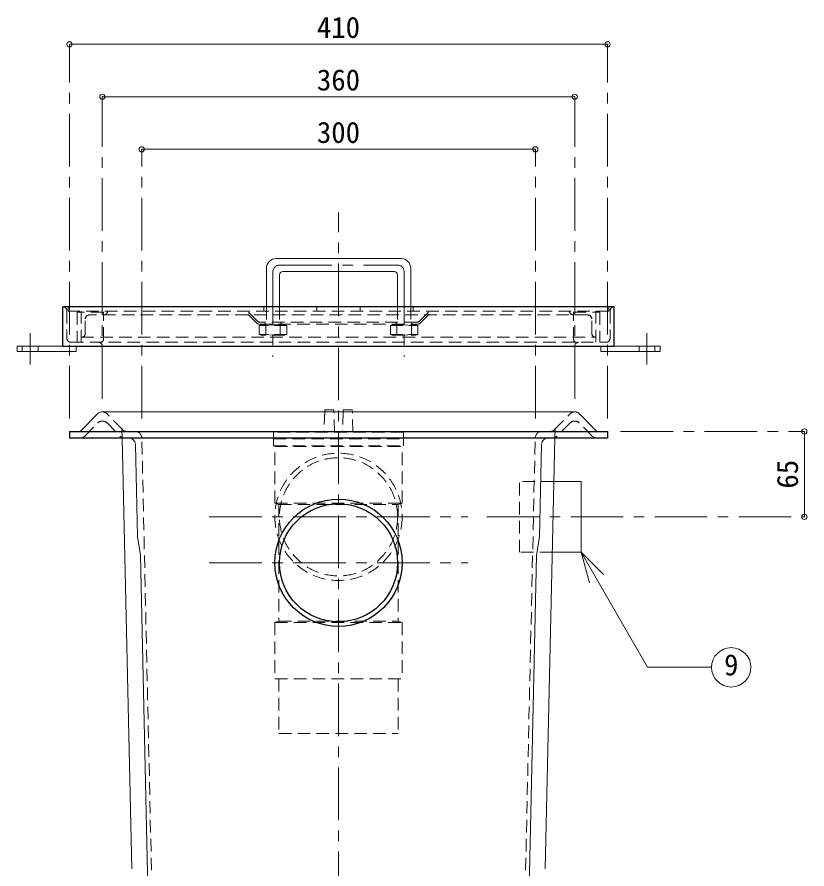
# Model space of a CAD drawing. Units: millimetres at full size, sheet at 1:8; some dimension numbers follow another scale. Extents: x -1685 to 1555, y -1115 to 1133.
# Drawn here: x 65 to 667, y -674 to -25 of the extents above; entities that cross this region are included whole.
import ezdxf
from ezdxf.enums import TextEntityAlignment as Align

# ---------------------------------------------------------------- set-up
doc = ezdxf.new("R2010")
doc.units = ezdxf.units.MM
doc.header["$LTSCALE"] = 8
doc.header["$PDMODE"] = 32
doc.header["$PDSIZE"] = 4
doc.linetypes.add('CHAIN1', pattern=[8, 5, -1, 1, -1])
doc.linetypes.add('DASHED1', pattern=[1.8, 1.2, -0.6])
doc.layers.add('0-0_ﾚｲﾔ1', color=4, linetype='Continuous', lineweight=9)
doc.styles.add('ＭＳ ゴシック', font='')
doc.styles.get('ＭＳ ゴシック').set_extended_font_data('MS Gothic')

msp = doc.modelspace()

# ---------------------------------------------------------------- linework, layer by layer
at = {"layer": '0-0_ﾚｲﾔ1'}
for p, q in [((105.424, -45.982), (515.424, -45.982)), ((490.424, -85.982), (130.424, -85.982)), ((160.424, -125.982), (460.424, -125.982)), ((262.924, -209.182), (357.924, -209.182)), ((255.424, -216.682), (255.424, -245.982)), ((267.924, -219.182), (352.924, -219.182)), ((365.424, -216.682), (365.424, -245.982)), ((265.424, -221.682), (265.424, -245.982)), ((355.424, -221.682), (355.424, -245.982)), ((100.424, -275.982), (65.424, -275.982)), ((65.424, -279.982), (65.424, -275.982)), ((110.424, -279.982), (110.424, -275.982)), ((510.424, -279.982), (510.424, -275.982)), ((520.424, -275.982), (555.424, -275.982)), ((555.424, -279.982), (555.424, -275.982)), ((110.424, -279.982), (65.424, -279.982)), ((510.424, -279.982), (555.424, -279.982)), ((299.924, -324.482), (299.88, -325.982)), ((306.924, -324.482), (299.924, -324.482)), ((306.968, -325.982), (306.924, -324.482)), ((313.924, -324.482), (313.88, -325.982)), ((320.924, -324.482), (313.924, -324.482)), ((320.968, -325.982), (320.924, -324.482)), ((665.424, -340.982), (665.424, -405.982)), ((152.826, -674.253), (145.531, -345.982)), ((468.021, -674.253), (475.316, -345.982)), ((474.583, -378.982), (495.379, -378.982)), ((495.379, -432.982), (495.379, -378.982)), ((473.383, -432.982), (495.379, -432.982))]:
    msp.add_line(p, q, dxfattribs=at)
at = {"layer": '0-0_ﾚｲﾔ1', "linetype": 'CHAIN1'}
for p, q in [((105.424, -330.982), (105.424, -45.982)), ((515.424, -330.982), (515.424, -45.982)), ((130.424, -315.982), (130.424, -85.982)), ((490.424, -315.982), (490.424, -85.982)), ((160.424, -330.982), (160.424, -125.982)), ((460.424, -330.982), (460.424, -125.982)), ((310.424, -828.982), (310.424, -174.182)), ((265.424, -214.182), (355.424, -214.182)), ((260.424, -219.182), (260.424, -284.182)), ((360.424, -219.182), (360.424, -284.182)), ((75.424, -265.982), (75.424, -289.982)), ((545.424, -265.982), (545.424, -289.982)), ((525.424, -340.982), (665.424, -340.982)), ((211.924, -405.982), (408.924, -405.982)), ((423.379, -405.982), (665.424, -405.982)), ((211.924, -440.982), (408.924, -440.982))]:
    msp.add_line(p, q, dxfattribs=at)
at = {"layer": '0-0_ﾚｲﾔ1', "color": 5, "lineweight": 25}
for p, q in [((100.424, -275.982), (100.424, -245.982)), ((520.424, -245.982), (100.424, -245.982)), ((520.424, -275.982), (520.424, -245.982)), ((100.424, -275.982), (520.424, -275.982)), ((105.424, -340.982), (515.424, -340.982)), ((105.424, -340.982), (105.424, -345.982)), ((515.424, -340.982), (515.424, -345.982)), ((515.424, -345.982), (105.424, -345.982))]:
    msp.add_line(p, q, dxfattribs=at)
at = {"layer": '0-0_ﾚｲﾔ1', "linetype": 'DASHED1'}
for p, q in [((104.424, -245.982), (104.424, -249.182)), ((253.424, -245.982), (253.424, -249.182)), ((255.424, -245.982), (255.424, -259.682)), ((265.424, -245.982), (265.424, -259.682)), ((293.841, -245.982), (293.841, -249.182)), ((327.007, -245.982), (327.007, -249.182)), ((355.424, -245.982), (355.424, -259.682)), ((365.424, -245.982), (365.424, -259.682)), ((367.424, -245.982), (367.424, -249.182)), ((516.424, -245.982), (516.424, -249.182)), ((516.424, -249.182), (104.424, -249.182)), ((131.224, -249.982), (111.224, -249.982)), ((111.224, -249.982), (111.224, -272.982)), ((114.424, -249.182), (114.424, -272.982)), ((500.424, -252.182), (120.424, -252.182)), ((131.224, -270.982), (131.224, -249.982)), ((248.045, -258.303), (238.924, -249.182)), ((248.666, -256.803), (241.045, -249.182)), ((372.181, -256.803), (379.802, -249.182)), ((372.802, -258.303), (381.924, -249.182)), ((489.624, -270.982), (489.624, -249.982)), ((506.424, -249.182), (506.424, -272.982)), ((117.424, -266.182), (117.424, -255.182)), ((250.166, -259.182), (370.681, -259.182)), ((370.06, -257.682), (250.788, -257.682)), ((254.424, -257.682), (254.424, -259.182)), ((266.424, -257.682), (266.424, -259.182)), ((354.424, -257.682), (354.424, -259.182)), ((366.424, -257.682), (366.424, -259.182)), ((503.424, -266.182), (503.424, -255.182)), ((270.924, -260.182), (249.924, -260.182)), ((269.424, -259.682), (251.424, -259.682)), ((254.924, -260.182), (251.424, -259.682)), ((260.424, -259.682), (254.924, -260.182)), ((265.924, -260.182), (265.924, -267.182)), ((270.924, -260.182), (269.424, -259.682)), ((349.924, -260.182), (351.424, -259.682)), ((349.924, -260.182), (370.924, -260.182)), ((351.424, -259.682), (369.424, -259.682)), ((354.924, -260.182), (354.924, -267.182)), ((360.424, -259.682), (365.924, -260.182)), ((365.924, -260.182), (369.424, -259.682)), ((114.424, -269.182), (506.424, -269.182)), ((270.924, -267.182), (249.924, -267.182)), ((249.924, -267.182), (251.424, -267.682)), ((269.424, -267.682), (251.424, -267.682)), ((349.924, -267.182), (370.924, -267.182)), ((351.424, -267.682), (369.424, -267.682)), ((370.924, -267.182), (369.424, -267.682)), ((69.424, -275.982), (69.424, -279.982)), ((81.424, -275.982), (81.424, -279.982)), ((539.424, -275.982), (539.424, -279.982)), ((551.424, -275.982), (551.424, -279.982)), ((145.742, -339.48), (133.996, -327.484)), ((299.88, -325.982), (299.424, -341.482)), ((307.424, -341.482), (306.968, -325.982)), ((313.88, -325.982), (313.424, -341.482)), ((321.424, -341.482), (320.968, -325.982)), ((475.106, -339.48), (486.851, -327.484)), ((117.064, -344.48), (126.851, -334.484)), ((133.996, -334.484), (143.783, -344.48)), ((486.851, -334.484), (477.064, -344.48)), ((503.783, -344.48), (493.996, -334.484)), ((145.531, -345.982), (145.378, -339.109)), ((359.924, -341.482), (359.924, -345.982)), ((475.316, -345.982), (475.469, -339.109)), ((169.772, -761.648), (160.532, -345.871)), ((260.924, -346.482), (359.924, -346.482)), ((260.924, -351.982), (260.924, -346.482)), ((451.076, -761.648), (460.315, -345.871)), ((358.924, -395.482), (358.924, -352.482)), ((448.379, -432.982), (448.379, -378.982)), ((474.583, -378.982), (448.379, -378.982)), ((261.924, -395.482), (358.924, -395.482)), ((264.924, -396.482), (261.924, -395.482)), ((355.924, -396.482), (355.924, -485.482)), ((473.383, -432.982), (448.379, -432.982)), ((264.924, -485.482), (261.924, -486.482)), ((261.924, -486.482), (358.924, -486.482)), ((261.924, -486.482), (261.924, -529.482)), ((355.924, -485.482), (358.924, -486.482)), ((358.924, -486.482), (358.924, -529.482)), ((261.924, -529.482), (358.924, -529.482)), ((355.924, -529.482), (355.924, -570.982))]:
    msp.add_line(p, q, dxfattribs=at)
at = {"layer": '0-0_ﾚｲﾔ1', "color": 7, "linetype": 'DASHED1', "lineweight": 18}
for p, q in [((103.424, -248.982), (103.424, -269.982)), ((517.424, -248.982), (517.424, -269.982)), ((106.424, -272.982), (514.424, -272.982))]:
    msp.add_line(p, q, dxfattribs=at)
at = {"layer": '0-0_ﾚｲﾔ1', "color": 7, "lineweight": 18}
for p, q in [((115.106, -339.48), (126.851, -327.484)), ((130.424, -325.982), (490.424, -325.982)), ((505.742, -339.48), (493.996, -327.484)), ((155.642, -350.871), (157.2, -420.982)), ((157.2, -420.982), (159.521, -435.406)), ((495.374, -432.976), (512.344, -449.946)), ((495.374, -432.976), (501.585, -456.158)), ((166.838, -764.648), (159.521, -435.406)), ((454.01, -764.648), (461.326, -435.406))]:
    msp.add_line(p, q, dxfattribs=at)
at = {"layer": '0-0_ﾚｲﾔ1', "linetype": 'DASHED1'}
for points in [[(489.624, -249.982), (509.624, -249.982), (509.624, -272.982)], [(251.424, -259.682), (249.924, -260.182), (249.924, -267.182)], [(254.924, -260.182), (254.924, -267.182), (251.424, -267.682)], [(269.424, -259.682), (265.924, -260.182), (260.424, -259.682)], [(270.924, -260.182), (270.924, -267.182), (269.424, -267.682), (265.924, -267.182)], [(349.924, -260.182), (349.924, -267.182), (351.424, -267.682), (354.924, -267.182)], [(351.424, -259.682), (354.924, -260.182), (360.424, -259.682)], [(365.924, -260.182), (365.924, -267.182), (369.424, -267.682)], [(369.424, -259.682), (370.924, -260.182), (370.924, -267.182)], [(265.924, -267.182), (260.424, -267.682), (254.924, -267.182)], [(354.924, -267.182), (360.424, -267.682), (365.924, -267.182)], [(359.924, -341.482), (260.924, -341.482), (260.924, -345.982)], [(260.924, -351.982), (359.924, -351.982), (359.924, -346.482)], [(261.924, -395.482), (261.924, -352.482), (358.924, -352.482)], [(264.924, -396.482), (355.924, -396.482), (358.924, -395.482)], [(264.924, -396.482), (264.924, -485.482), (355.924, -485.482)], [(264.924, -529.482), (264.924, -570.982), (355.924, -570.982)]]:
    msp.add_lwpolyline(points, dxfattribs=at)
at = {"layer": '0-0_ﾚｲﾔ1', "color": 7, "lineweight": 18}
for points in [[(465.205, -350.871), (463.647, -420.982), (461.326, -435.406)], [(495.374, -432.976), (545.985, -520.638), (594.739, -520.638)]]:
    msp.add_lwpolyline(points, dxfattribs=at)
at = {"layer": '0-0_ﾚｲﾔ1', "linetype": 'DASHED1'}
for radius in [48.5, 45]:
    msp.add_circle((310.424, -405.982), radius, dxfattribs=at)
at = {"layer": '0-0_ﾚｲﾔ1', "color": 5, "lineweight": 25}
for radius in [48.5, 45]:
    msp.add_circle((310.424, -440.982), radius, dxfattribs=at)
at = {"layer": '0-0_ﾚｲﾔ1', "color": 7, "lineweight": 18}
msp.add_circle((609.739, -520.638), 15, dxfattribs=at)
at = {"layer": '0-0_ﾚｲﾔ1'}
for centre, radius, start, end in [((262.924, -216.682), 7.5, 90, 180), ((357.924, -216.682), 7.5, 0, 90), ((267.924, -221.682), 2.5, 90, 180), ((352.924, -221.682), 2.5, 0, 90)]:
    msp.add_arc(centre, radius, start, end, dxfattribs=at)
at = {"layer": '0-0_ﾚｲﾔ1', "linetype": 'CHAIN1'}
for centre, start, end in [((265.424, -219.182), 90, 180), ((355.424, -219.182), 0, 90)]:
    msp.add_arc(centre, 5, start, end, dxfattribs=at)
at = {"layer": '0-0_ﾚｲﾔ1', "color": 7, "linetype": 'DASHED1', "lineweight": 18}
for centre, start, end in [((100.424, -248.982), 0, 90), ((520.424, -248.982), 90, 180), ((106.424, -269.982), 180, 270), ((514.424, -269.982), 270, 0), ((127.424, -275.982), 0, 90), ((493.424, -275.982), 90, 180)]:
    msp.add_arc(centre, 3, start, end, dxfattribs=at)
at = {"layer": '0-0_ﾚｲﾔ1', "linetype": 'DASHED1'}
for centre, radius, start, end in [((120.424, -255.182), 3, 90, 180), ((131.424, -249.182), 3, 270, 0), ((489.424, -249.182), 3, 180, 270), ((500.424, -255.182), 3, 0, 90), ((250.166, -256.182), 3, 225, 270), ((250.788, -254.682), 3, 225, 270), ((370.06, -254.682), 3, 270, 315), ((370.681, -256.182), 3, 270, 315), ((114.424, -266.182), 3, 270, 0), ((129.224, -270.982), 2, 270, 0), ((491.624, -270.982), 2, 180, 270), ((506.424, -266.182), 3, 180, 270), ((130.424, -330.982), 5, 44.3947, 90), ((490.424, -330.982), 5, 90, 135.6053), ((130.424, -337.982), 5, 44.3947, 135.6053), ((490.424, -337.982), 5, 44.3947, 135.6053), ((149.314, -335.982), 5, 224.3947, 270), ((155.534, -345.982), 5, 1.27303, 90), ((465.314, -345.982), 5, 90, 178.72697), ((471.533, -335.982), 5, 270, 315.6053), ((113.491, -340.982), 5, 270, 315.6053), ((147.356, -340.982), 5, 224.3947, 270), ((473.491, -340.982), 5, 270, 315.6053), ((507.356, -340.982), 5, 224.3947, 270)]:
    msp.add_arc(centre, radius, start, end, dxfattribs=at)
at = {"layer": '0-0_ﾚｲﾔ1', "color": 7, "lineweight": 18}
for centre, start, end in [((130.424, -330.982), 90, 135.6053), ((490.424, -330.982), 44.3947, 90), ((111.533, -335.982), 270, 315.6053), ((509.314, -335.982), 224.3947, 270), ((150.643, -350.982), 1.27303, 90), ((470.204, -350.982), 90, 178.72697)]:
    msp.add_arc(centre, 5, start, end, dxfattribs=at)
at = {"layer": '0-0_ﾚｲﾔ1', "color": 1}
for p in [(105.424, -45.982), (515.424, -45.982), (130.424, -85.982), (490.424, -85.982), (160.424, -125.982), (460.424, -125.982), (665.424, -340.982), (665.424, -405.982)]:
    msp.add_point(p, dxfattribs=at)

# ---------------------------------------------------------------- texts
at = {"layer": '0-0_ﾚｲﾔ1', "color": 7, "style": 'ＭＳ ゴシック'}
for s, p in [('410', (293.924, -45.982)), ('360', (293.924, -85.982)), ('300', (293.924, -125.982)), ('9', (604.239, -531.638))]:
    msp.add_text(s, height=16.13, dxfattribs=at).set_placement(p, align=Align.BOTTOM_LEFT)
msp.add_text('65', height=16.13, rotation=90, dxfattribs=at).set_placement((665.424, -384.482), align=Align.BOTTOM_LEFT)

doc.saveas('drawing.dxf')
